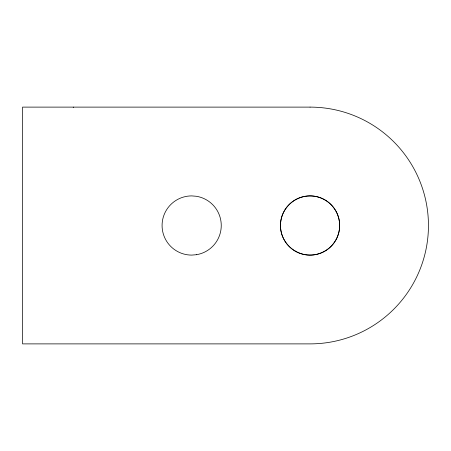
<?xml version="1.0" encoding="UTF-8"?>
<svg xmlns="http://www.w3.org/2000/svg" width="451" height="451" viewBox="0 0 451 451"><rect width="100%" height="100%" fill="white"/><g stroke="black" fill="none" stroke-linecap="round" stroke-linejoin="round"><path stroke-width="0.68" d="M73.287 107.112L73.287 107.479M196.303 254.73L191.675 255.097A29.597 29.597 0 0 1 162.078 225.5A29.597 29.597 0 0 1 191.675 195.903L196.303 196.27A29.597 29.597 0 0 1 196.303 254.73M310.062 107.112L22.55 107.112L22.55 343.887L310.062 343.887A118.387 118.387 0 0 0 428.45 225.5A118.387 118.387 0 0 0 310.062 107.112M291.436 248.501A29.597 29.597 0 0 0 339.293 230.128A29.597 29.597 0 0 0 299.458 197.871A29.597 29.597 0 0 0 291.436 248.501M295.264 251.134A29.597 29.597 0 0 0 339.659 225.5A29.597 29.597 0 0 0 295.264 199.866A29.597 29.597 0 0 0 295.264 251.134"/></g></svg>
